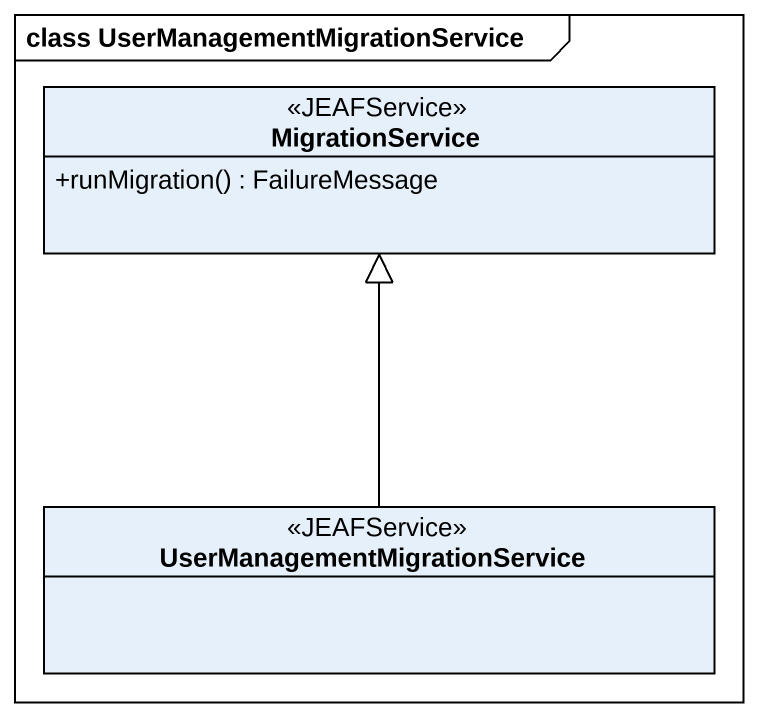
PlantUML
@startuml
mainframe class UserManagementMigrationService
hide circle
hide empty members
skinparam classAttributeIconSize 0
interface MigrationService <<JEAFService>> {
  +runMigration() : FailureMessage
}
interface "UserManagementMigrationService" as UserManagementMigrationServi <<JEAFService>>
UserManagementMigrationServi -up-|> MigrationService
@enduml
